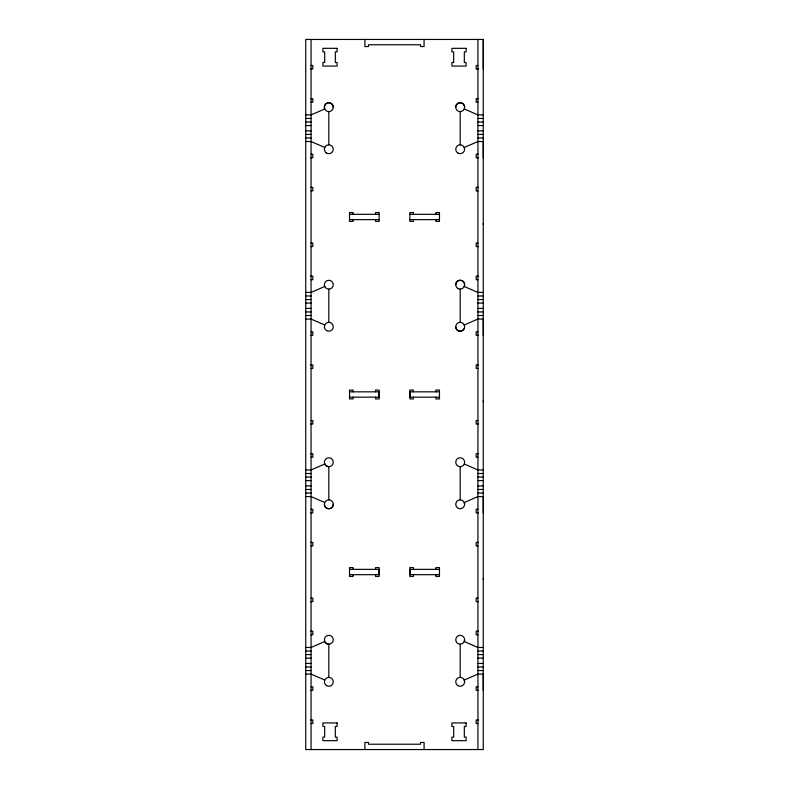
<?xml version="1.0" encoding="UTF-8"?>
<svg xmlns="http://www.w3.org/2000/svg" width="789" height="789" viewBox="0 0 789 789"><rect width="100%" height="100%" fill="white"/><g stroke="black" fill="none" stroke-linecap="round" stroke-linejoin="round"><path stroke-width="1.18" d="M483.262 690.375L483.262 674.102L477.937 674.102L464.248 680.039A4.438 4.438 0 0 1 464.622 681.834M483.262 578.495L483.262 579.54M483.262 512.85L483.262 496.577L477.937 496.577L464.248 502.514A4.438 4.438 0 0 1 464.622 504.309A4.438 4.438 0 0 1 457.965 508.146A4.438 4.438 0 0 1 457.965 500.463A4.438 4.438 0 0 1 464.622 504.309M483.262 400.97L483.262 402.015M483.262 335.325L483.262 319.052L477.937 319.052L464.248 324.989A4.438 4.438 0 0 1 464.415 325.433M483.262 223.445L483.262 224.49M483.262 157.8L483.262 141.527L477.937 141.527L464.248 147.464M483.262 69.037L483.262 39.45L305.738 39.45L305.738 749.55L483.262 749.55L483.262 39.45M324.752 464.011L311.063 469.948L305.738 469.948M311.063 65.487L312.838 65.487L312.838 69.037L310.471 69.037M477.937 65.487L476.161 65.487L476.161 69.037L478.528 69.037M310.471 98.625L312.838 98.625L312.838 102.175L311.063 102.175M478.528 98.625L476.161 98.625L476.161 102.175L477.937 102.175M305.738 114.898L311.063 114.898L324.752 108.961A4.438 4.438 0 0 1 327.899 102.826A4.438 4.438 0 0 1 333.254 107.166A4.438 4.438 0 0 1 326.597 111.012A4.438 4.438 0 0 1 326.597 103.329A4.438 4.438 0 0 1 333.254 107.166M483.262 114.898L477.937 114.898L464.248 108.961M305.738 118.449L311.063 118.449M477.937 118.449L483.262 118.449M305.738 121.999L311.063 121.999M477.937 121.999L483.262 121.999M305.738 125.55L311.063 125.55M477.937 125.55L483.262 125.55M305.738 130.875L311.063 130.875M477.937 130.875L483.262 130.875M305.738 134.426L311.063 134.426M477.937 134.426L483.262 134.426M305.738 137.976L311.063 137.976M477.937 137.976L483.262 137.976M305.738 141.527L311.063 141.527L324.752 147.464M311.063 154.25L312.838 154.25L312.838 157.8L310.471 157.8M477.937 154.25L476.161 154.25L476.161 157.8L478.528 157.8M310.471 187.387L312.838 187.387L312.838 190.938L311.063 190.938M478.528 187.387L476.161 187.387L476.161 190.938L477.937 190.938M349.527 214.312L379.114 214.312M409.885 214.312L439.473 214.312M349.527 219.638L379.114 219.638M409.885 219.638L439.473 219.638M311.063 243.012L312.838 243.012L312.838 246.562L310.471 246.562M477.937 243.012L476.161 243.012L476.161 246.562L478.528 246.562M310.471 276.15L312.838 276.15L312.838 279.701L311.063 279.701M478.528 276.15L476.161 276.15L476.161 279.701L477.937 279.701M305.738 292.423L311.063 292.423L324.752 286.486A4.438 4.438 0 0 1 324.378 284.691A4.438 4.438 0 0 1 330.63 280.647A4.438 4.438 0 0 1 331.774 288.005A4.438 4.438 0 0 1 324.585 286.042M483.262 292.423L477.937 292.423L464.248 286.486A4.438 4.438 0 0 0 464.622 284.691A4.438 4.438 0 0 0 460.184 280.253A4.438 4.438 0 0 0 455.746 284.691M305.738 295.974L311.063 295.974M477.937 295.974L483.262 295.974M305.738 299.524L311.063 299.524M477.937 299.524L483.262 299.524M305.738 303.075L311.063 303.075M477.937 303.075L483.262 303.075M305.738 308.4L311.063 308.4M477.937 308.4L483.262 308.4M305.738 311.951L311.063 311.951M477.937 311.951L483.262 311.951M305.738 315.501L311.063 315.501M477.937 315.501L483.262 315.501M305.738 319.052L311.063 319.052L324.752 324.989M311.063 331.774L312.838 331.774L312.838 335.325L310.471 335.325M477.937 331.774L476.161 331.774L476.161 335.325L478.528 335.325M310.471 364.912L312.838 364.912L312.838 368.463L311.063 368.463M478.528 364.912L476.161 364.912L476.161 368.463L477.937 368.463M349.527 391.837L379.114 391.837L379.114 397.163L349.527 397.163M439.473 391.837L409.885 391.837L409.885 397.163L439.473 397.163M311.063 420.537L312.838 420.537L312.838 424.087L310.471 424.087M477.937 420.537L476.161 420.537L476.161 424.087L478.528 424.087M310.471 453.675L312.838 453.675L312.838 457.226L311.063 457.226M478.528 453.675L476.161 453.675L476.161 457.226L477.937 457.226M483.262 469.948L477.937 469.948L464.248 464.011A4.438 4.438 0 0 1 456.999 465.303A4.438 4.438 0 0 1 458.517 458.103A4.438 4.438 0 0 1 464.622 462.216A4.438 4.438 0 0 1 464.248 464.011M305.738 473.499L311.063 473.499M477.937 473.499L483.262 473.499M305.738 477.049L311.063 477.049M477.937 477.049L483.262 477.049M305.738 480.6L311.063 480.6M477.937 480.6L483.262 480.6M305.738 485.925L311.063 485.925M477.937 485.925L483.262 485.925M305.738 489.476L311.063 489.476M477.937 489.476L483.262 489.476M305.738 493.026L311.063 493.026M477.937 493.026L483.262 493.026M305.738 496.577L311.063 496.577L324.752 502.514M311.063 509.299L312.838 509.299L312.838 512.85L310.471 512.85M477.937 509.299L476.161 509.299L476.161 512.85L478.528 512.85M310.471 542.438L312.838 542.438L312.838 545.988L311.063 545.988M478.528 542.438L476.161 542.438L476.161 545.988L477.937 545.988M349.527 569.362L379.114 569.362L379.114 574.688L349.527 574.688M439.473 569.362L409.885 569.362L409.885 574.688L439.473 574.688M311.063 598.062L312.838 598.062L312.838 601.612L310.471 601.612M477.937 598.062L476.161 598.062L476.161 601.612L478.528 601.612M310.471 631.2L312.838 631.2L312.838 634.75L311.063 634.75M478.528 631.2L476.161 631.2L476.161 634.75L477.937 634.75M305.738 647.473L311.063 647.473L324.752 641.536A4.438 4.438 0 0 0 328.816 644.179L328.816 677.396M483.262 647.473L477.937 647.473L464.248 641.536A4.438 4.438 0 0 0 464.622 639.741A4.438 4.438 0 0 0 457.965 635.904A4.438 4.438 0 0 0 457.965 643.587A4.438 4.438 0 0 0 464.622 639.741M305.738 651.024L311.063 651.024M477.937 651.024L483.262 651.024M305.738 654.574L311.063 654.574M477.937 654.574L483.262 654.574M305.738 658.125L311.063 658.125M477.937 658.125L483.262 658.125M305.738 663.45L311.063 663.45M477.937 663.45L483.262 663.45M305.738 667.001L311.063 667.001M477.937 667.001L483.262 667.001M305.738 670.551L311.063 670.551M477.937 670.551L483.262 670.551M305.738 674.102L311.063 674.102L324.752 680.039M311.063 686.824L312.838 686.824L312.838 690.375L310.471 690.375M477.937 686.824L476.161 686.824L476.161 690.375L478.528 690.375M310.471 719.962L312.838 719.962L312.838 723.513L311.063 723.513M478.528 719.962L476.161 719.962L476.161 723.513L477.937 723.513M477.937 39.45L477.937 749.55M460.184 111.604L460.184 144.821M460.184 289.129L460.184 322.346M460.184 466.654L460.184 499.871M460.184 644.179L460.184 677.396M435.922 214.312L435.922 212.537L439.473 212.537L439.473 221.413L435.922 221.413L435.922 219.638M435.922 391.837L435.922 390.062L439.473 390.062L439.473 398.938L435.922 398.938L435.922 397.163M435.922 569.362L435.922 567.587L439.473 567.587L439.473 576.463L435.922 576.463L435.922 574.688M424.087 39.45L424.087 46.551L420.537 46.551L420.537 44.776L368.463 44.776L368.463 46.551L364.912 46.551L364.912 39.45M424.087 749.55L424.087 742.449L420.537 742.449L420.537 744.224L368.463 744.224L368.463 742.449L364.912 742.449L364.912 749.55M413.436 214.312L413.436 212.537L409.885 212.537L409.885 221.413L413.436 221.413L413.436 219.638M413.436 391.837L413.436 390.062L409.885 390.062L409.885 398.938L413.436 398.938L413.436 397.163M413.436 569.362L413.436 567.587L409.885 567.587L409.885 576.463L413.436 576.463L413.436 574.688M375.564 214.312L375.564 212.537L379.114 212.537L379.114 221.413L375.564 221.413L375.564 219.638M375.564 391.837L375.564 390.062L379.114 390.062L379.114 398.938L375.564 398.938L375.564 397.163M375.564 569.362L375.564 567.587L379.114 567.587L379.114 576.463L375.564 576.463L375.564 574.688M353.077 214.312L353.077 212.537L349.527 212.537L349.527 221.413L353.077 221.413L353.077 219.638M353.077 391.837L353.077 390.062L349.527 390.062L349.527 398.938L353.077 398.938L353.077 397.163M353.077 569.362L353.077 567.587L349.527 567.587L349.527 576.463L353.077 576.463L353.077 574.688M328.816 111.604L328.816 144.821M328.816 289.129L328.816 322.346M328.816 499.871L328.816 466.654A4.438 4.438 0 0 1 324.378 462.216A4.438 4.438 0 0 1 330.63 458.172A4.438 4.438 0 0 1 331.774 465.53A4.438 4.438 0 0 1 324.585 463.567M311.063 39.45L311.063 749.55M333.254 504.309A4.438 4.438 0 0 1 326.597 508.146A4.438 4.438 0 0 1 326.597 500.463A4.438 4.438 0 0 1 333.254 504.309A4.438 4.438 0 0 1 328.816 508.747A4.438 4.438 0 0 1 324.378 504.309M464.307 328.411A4.438 4.438 0 0 1 457.078 329.95A4.438 4.438 0 0 1 458.468 322.691A4.438 4.438 0 0 1 464.622 326.784A4.438 4.438 0 0 1 460.184 331.222A4.438 4.438 0 0 1 455.746 326.784M464.622 107.166A4.438 4.438 0 0 1 457.965 111.012A4.438 4.438 0 0 1 457.965 103.329A4.438 4.438 0 0 1 464.622 107.166A4.438 4.438 0 0 0 460.184 102.728A4.438 4.438 0 0 0 455.746 107.166M337.1 48.326L322.898 48.326L322.898 51.877L324.673 51.877L324.673 62.528L322.898 62.528L322.898 66.079L337.1 66.079L337.1 62.528L335.325 62.528L335.325 51.877L337.1 51.877L337.1 48.326M466.102 48.326L451.9 48.326L451.9 51.877L453.675 51.877L453.675 62.528L451.9 62.528L451.9 66.079L466.102 66.079L466.102 62.528L464.327 62.528L464.327 51.877L466.102 51.877L466.102 48.326M337.1 722.921L322.898 722.921L322.898 726.472L324.673 726.472L324.673 737.123L322.898 737.123L322.898 740.674L337.1 740.674L337.1 737.123L335.325 737.123L335.325 726.472L337.1 726.472L337.1 722.921M466.102 722.921L451.9 722.921L451.9 726.472L453.675 726.472L453.675 737.123L451.9 737.123L451.9 740.674L466.102 740.674L466.102 737.123L464.327 737.123L464.327 726.472L466.102 726.472L466.102 722.921M326.261 152.888A4.438 4.438 0 0 0 333.234 149.654A4.438 4.438 0 0 0 326.952 145.225A4.438 4.438 0 0 0 326.261 152.888M326.597 330.621A4.438 4.438 0 0 0 333.254 326.784A4.438 4.438 0 0 0 326.597 322.938A4.438 4.438 0 0 0 326.597 330.621M326.597 643.587A4.438 4.438 0 0 0 333.254 639.741A4.438 4.438 0 0 0 326.597 635.904A4.438 4.438 0 0 0 326.597 643.587M326.597 685.671A4.438 4.438 0 0 0 333.254 681.834A4.438 4.438 0 0 0 326.597 677.988A4.438 4.438 0 0 0 326.597 685.671M457.63 685.463A4.438 4.438 0 0 0 464.603 682.229A4.438 4.438 0 0 0 458.32 677.8A4.438 4.438 0 0 0 457.63 685.463M457.876 288.478A4.438 4.438 0 0 0 464.622 284.799A4.438 4.438 0 0 0 458.064 280.795A4.438 4.438 0 0 0 457.876 288.478M457.965 153.096A4.438 4.438 0 0 0 464.622 149.259A4.438 4.438 0 0 0 457.965 145.413A4.438 4.438 0 0 0 457.965 153.096"/></g></svg>
